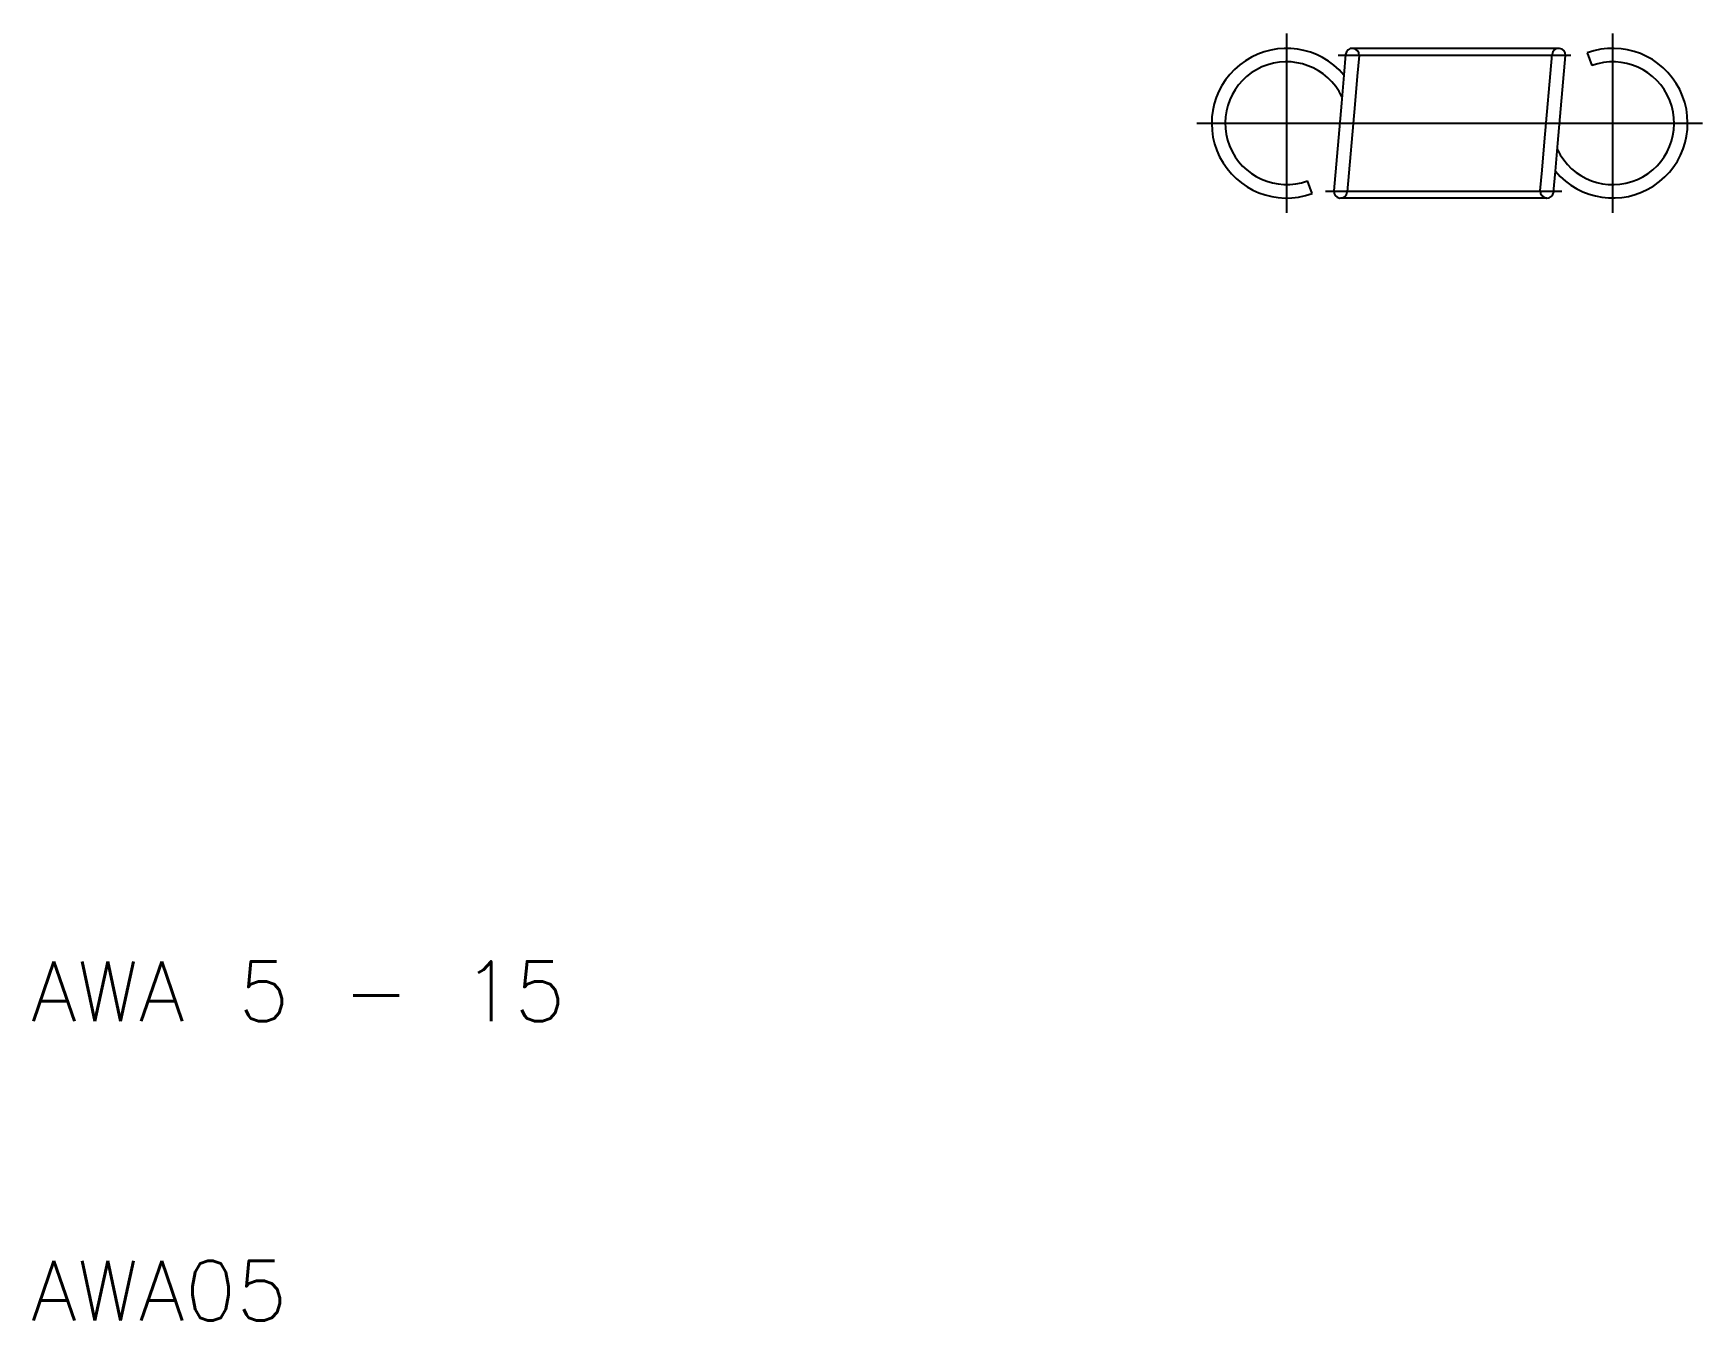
# Model space of a CAD drawing. Extents: x 10.1 to 65.8, y 10 to 53.
import ezdxf

# ---------------------------------------------------------------- set-up
doc = ezdxf.new("R2010")
doc.units = 0
doc.linetypes.add('CENTER', pattern=[50.8, 31.75, -6.35, 6.35, -6.35])
doc.linetypes.add('DASHED', pattern=[19.05, 12.7, -6.35])
doc.layers.get('0').update_dxf_attribs({"linetype": 'CONTINUOUS'})
doc.layers.add('CENTER', color=1, linetype='CENTER')
doc.styles.get("Standard").update_dxf_attribs({"font": 'txt.shx'})

msp = doc.modelspace()

# ---------------------------------------------------------------- linework, layer by layer
at = {"color": 3, "linetype": 'DASHED'}
for p, q in [((54.149, 52.501), (61.049, 52.501)), ((60.651, 47.499), (53.751, 47.499))]:
    msp.add_line(p, q, dxfattribs=at)
at = {"color": 7, "linetype": 'CONTINUOUS'}
for p, q in [((53.925, 52.295), (53.865, 51.607)), ((54.373, 52.256), (54.313, 51.568)), ((60.569, 49.372), (60.825, 52.295)), ((61.018, 49.333), (61.273, 52.256)), ((61.995, 52.349), (62.149, 51.926)), ((53.865, 51.607), (53.782, 50.667)), ((54.313, 51.568), (54.231, 50.628)), ((53.782, 50.667), (53.527, 47.744)), ((54.231, 50.628), (53.975, 47.705)), ((60.487, 48.432), (60.569, 49.372)), ((60.935, 48.393), (61.018, 49.333)), ((60.426, 47.735), (60.487, 48.432)), ((60.874, 47.696), (60.935, 48.393))]:
    msp.add_line(p, q, dxfattribs=at)
msp.add_line((52.805, 47.651), (52.651, 48.074))
for centre, radius, start, end in [((51.95, 50), 2.5, 40.0151, 290), ((54.149, 52.276), 0.225, 355, 175), ((61.049, 52.276), 0.225, 355, 175), ((62.85, 50), 2.5, 220.0151, 110), ((51.95, 50), 2.05, 25.4471, 290), ((62.85, 50), 2.05, 205.4471, 110), ((53.751, 47.724), 0.225, 175, 355), ((60.651, 47.724), 0.225, 175, 355)]:
    msp.add_arc(centre, radius, start, end, dxfattribs=at)
at = {"layer": 'CENTER'}
for p, q in [((51.95, 53), (51.95, 47)), ((62.85, 47), (62.85, 53)), ((53.676, 52.276), (61.446, 52.276)), ((48.95, 50), (65.85, 50)), ((61.151, 47.72), (53.251, 47.72))]:
    msp.add_line(p, q, dxfattribs=at)

# ---------------------------------------------------------------- texts
for s, p in [('AWA 5 - 15', (10, 20)), ('AWA05', (10, 10))]:
    msp.add_text(s, height=2).set_placement(p)

doc.saveas('drawing.dxf')
